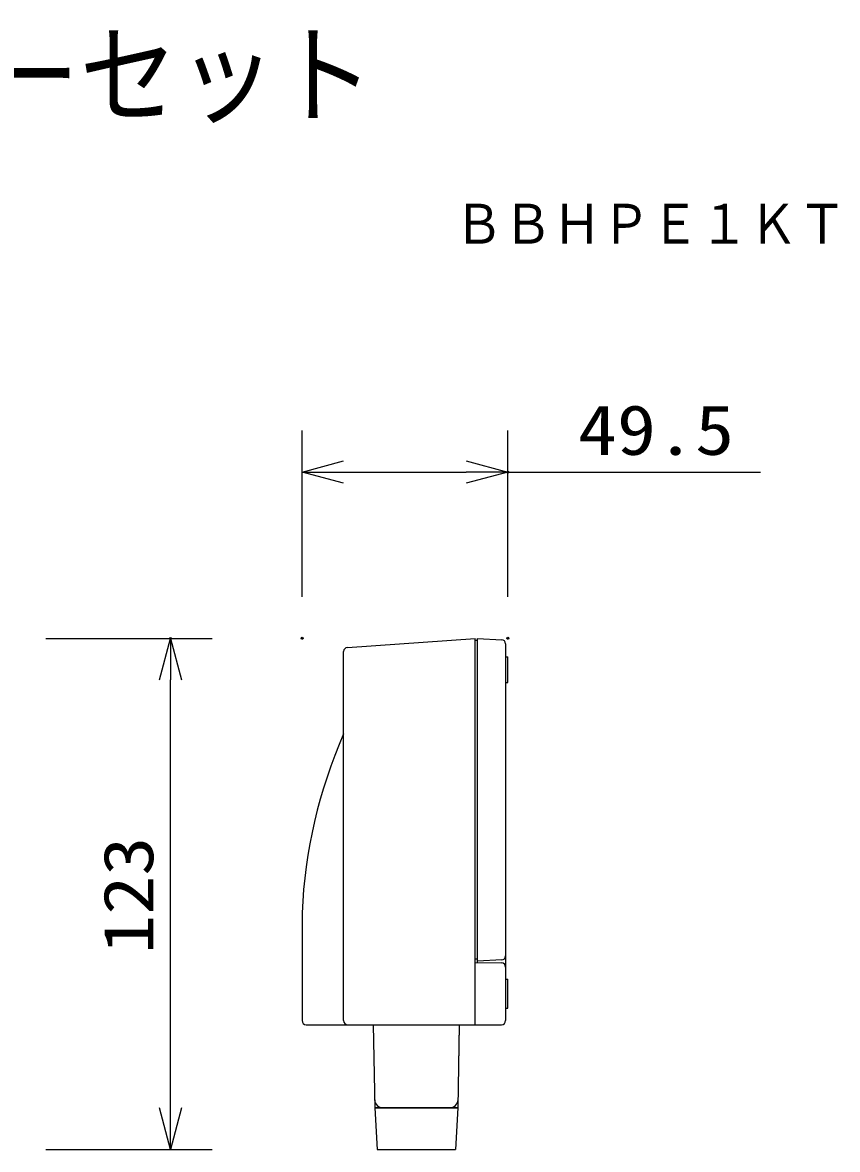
# Model space of a CAD drawing. Units: millimetres, scale not verified. Extents: x -62 to 63, y -57 to 58.
# Drawn here: x 23.2 to 62.4, y 3.5 to 57.7 of the extents above; entities that cross this region are included whole.
import ezdxf
from ezdxf.enums import TextEntityAlignment as Align

# ---------------------------------------------------------------- set-up
doc = ezdxf.new("R2010")
doc.units = ezdxf.units.MM
doc.header["$LTSCALE"] = 0.191673
doc.header["$PDMODE"] = 32
doc.header["$PDSIZE"] = 0.0958
for name, color, linetype in [('0-0_MOJI1', 2, 'Continuous'), ('0-1_TOUROKU', 1, 'Continuous'), ('0-2_GAIKEI', 1, 'Continuous'), ('0-3_WAKU', 3, 'Continuous')]:
    doc.layers.add(name, color=color, linetype=linetype)
doc.styles.add('ＭＳ ゴシック', font='')
doc.styles.get('ＭＳ ゴシック').set_extended_font_data('MS Gothic')

# ---------------------------------------------------------------- blocks, each defined once
blk = doc.blocks.new('_OPEN30')
at = {"layer": '0-3_WAKU', "color": 7}
blk.add_line((0, 0), (-1, 0), dxfattribs=at)
blk.add_lwpolyline([(-1, 0.26795), (0, 0), (-1, -0.26795)], dxfattribs=at)

msp = doc.modelspace()

# ---------------------------------------------------------------- linework, layer by layer
at = {"layer": '0-2_GAIKEI', "color": 3}
for p, q in [((36.6471, 30.0659), (36.6471, 38.0659)), ((46.5471, 30.0659), (46.5471, 38.0659)), ((38.6471, 36.0659), (44.5471, 36.0659)), ((46.5471, 36.0659), (58.7138, 36.0659)), ((24.314, 28.0603), (32.314, 28.0603)), ((30.314, 5.4603), (30.314, 26.0603)), ((24.314, 3.4603), (32.314, 3.4603))]:
    msp.add_line(p, q, dxfattribs=at)
at = {"layer": '0-2_GAIKEI', "color": 7}
for p, q in [((38.8332, 27.63), (44.9871, 28.0603)), ((45.0871, 28.0603), (46.2576, 27.999)), ((46.4471, 27.7992), (46.4471, 9.6603)), ((38.6471, 9.6603), (38.6471, 27.4305)), ((46.4471, 27.1803), (46.5471, 27.1803)), ((46.4471, 27.1803), (46.5471, 27.1803)), ((46.5471, 25.9403), (46.5471, 27.1803)), ((46.5471, 25.9403), (46.5471, 27.1803)), ((46.4471, 25.9403), (46.5471, 25.9403)), ((46.4471, 25.9403), (46.5471, 25.9403)), ((36.6471, 14.8581), (36.6471, 9.6603)), ((46.4471, 11.6621), (46.5471, 11.6603)), ((46.4471, 11.6621), (46.5471, 11.6603)), ((46.5471, 10.2603), (46.5471, 11.6603)), ((46.4471, 10.2586), (46.5471, 10.2603)), ((46.4471, 10.2586), (46.5471, 10.2603)), ((36.8471, 9.4603), (46.2471, 9.4603)), ((40.0771, 9.4727), (40.1471, 5.4603)), ((40.0772, 9.4646), (40.1471, 5.4603)), ((40.0773, 9.4603), (40.1471, 5.4603)), ((44.2172, 9.4727), (44.1471, 5.4603)), ((44.2172, 9.4727), (44.1471, 5.4603)), ((44.2169, 9.4603), (44.1471, 5.4603)), ((40.1471, 5.4603), (40.5402, 5.4603)), ((40.1471, 5.4603), (40.2671, 3.4603)), ((40.5402, 5.4603), (43.754, 5.4603)), ((43.754, 5.4603), (44.1471, 5.4603)), ((44.1471, 5.4603), (44.0271, 3.4603)), ((40.2671, 3.4603), (44.0271, 3.4603))]:
    msp.add_line(p, q, dxfattribs=at)
at = {"layer": '0-2_GAIKEI'}
for p, q in [((44.9871, 9.4603), (44.9871, 28.0603)), ((45.0871, 27.9603), (44.9871, 27.9603)), ((45.0871, 12.4586), (45.0871, 28.0603)), ((45.0871, 12.6203), (44.9871, 12.6203)), ((46.2576, 12.5817), (45.0871, 12.5203)), ((44.9871, 12.4603), (46.2506, 12.4383))]:
    msp.add_line(p, q, dxfattribs=at)
at = {"layer": '0-2_GAIKEI', "color": 7}
msp.add_lwpolyline([(44.1471, 5.4603), (40.1471, 5.4603), (44.1471, 5.4603)], dxfattribs=at)
for centre, radius, start, end in [((46.2471, 27.7992), 0.2, 0, 87), ((38.8471, 27.4305), 0.2, 94, 180), ((60.6245, 13.817), 24, 156.30895, 177.5138), ((36.8471, 9.6603), 0.2, 180, 270), ((38.8471, 9.6603), 0.2, 180, 270), ((46.2471, 9.6603), 0.2, 270, 0), ((40.5402, 5.8603), 0.4, 181, 270), ((43.754, 5.8603), 0.4, 270, 359)]:
    msp.add_arc(centre, radius, start, end, dxfattribs=at)
at = {"layer": '0-2_GAIKEI'}
for centre, start, end in [((46.2471, 12.7814), 273, 0), ((46.2471, 12.2383), 0, 89)]:
    msp.add_arc(centre, 0.2, start, end, dxfattribs=at)
at = {"layer": '0-3_WAKU', "color": 7}
for p in [(46.5471, 36.0659), (30.314, 28.0603), (36.6471, 28.0659), (46.5471, 28.0659)]:
    msp.add_point(p, dxfattribs=at)

# ---------------------------------------------------------------- block references
at = {"layer": '0-2_GAIKEI', "xscale": 2, "yscale": 2}
for p, rotation in [((36.6471, 36.0659), 180), ((30.314, 28.0603), 90), ((30.314, 3.4603), 270)]:
    msp.add_blockref('_OPEN30', p, dxfattribs=dict(at, rotation=rotation))
msp.add_blockref('_OPEN30', (46.5471, 36.0659), dxfattribs=at)

# ---------------------------------------------------------------- texts
at = {"layer": '0-0_MOJI1', "style": 'ＭＳ ゴシック', "width": 0.9}
msp.add_text('イーサネット給電アダプターセット', height=3.849, dxfattribs=at).set_placement((-35.4908, 52.1122), align=Align.BOTTOM_LEFT)
at = {"layer": '0-1_TOUROKU', "style": 'ＭＳ ゴシック', "width": 0.9}
msp.add_text('ＢＢＨＰＥ１ＫＴ', height=1.924, dxfattribs=at).set_placement((43.9757, 46.4822), align=Align.BOTTOM_LEFT)
at = {"layer": '0-2_GAIKEI', "color": 3, "style": 'ＭＳ ゴシック', "width": 1.15}
msp.add_text('49.5', height=2.406, dxfattribs=at).set_placement((49.9231, 36.1755), align=Align.BOTTOM_LEFT)
msp.add_text('123', height=2.406, rotation=90, dxfattribs=at).set_placement((30.2044, 12.8732), align=Align.BOTTOM_LEFT)

doc.saveas('drawing.dxf')
